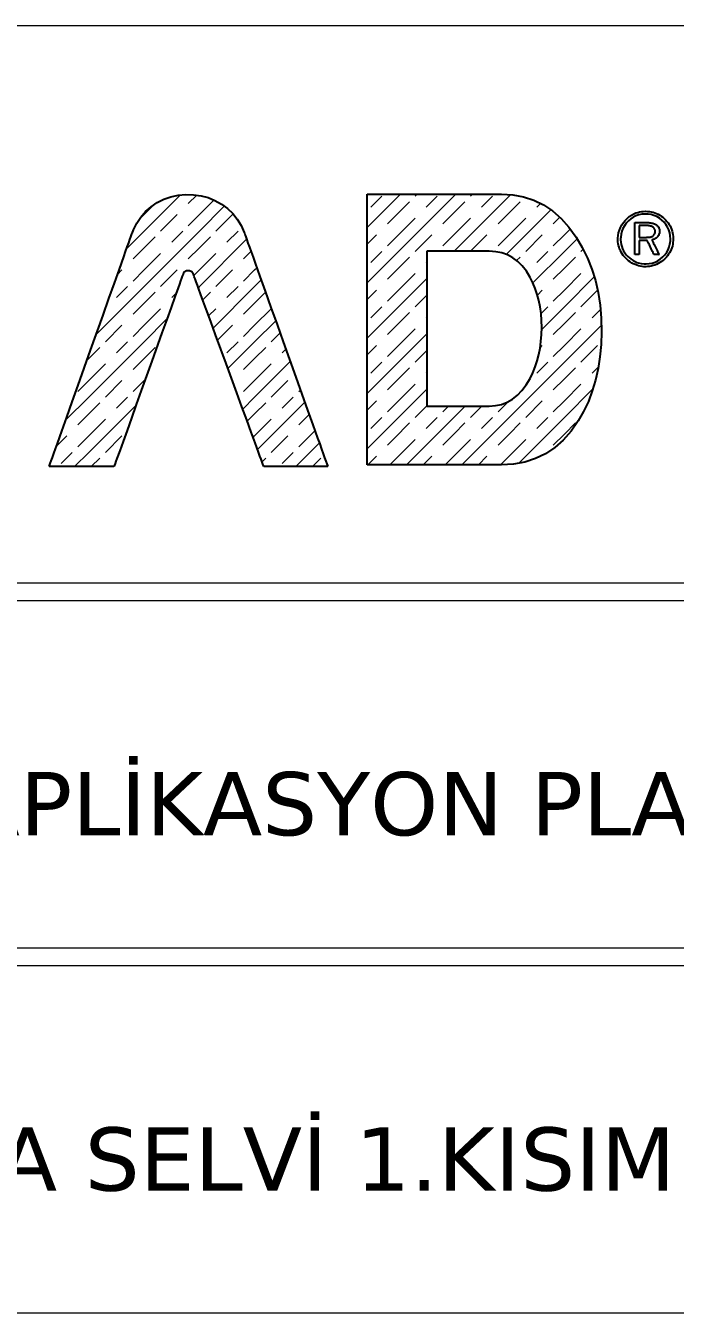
# Model space of a CAD drawing. Header units: millimetres. Extents: x 2232 to 85269, y -3593 to 5869.
# Drawn here: x 39230 to 39376.9, y 1636.4 to 1927.3 of the extents above; entities that cross this region are included whole.
import ezdxf

# ---------------------------------------------------------------- set-up
doc = ezdxf.new("R2010")
doc.units = ezdxf.units.MM
doc.layers.add('Standart', color=7, linetype='Continuous')
doc.styles.add('verdana_1_18', font='verdana.ttf', dxfattribs={"height": 0.2})

# ---------------------------------------------------------------- blocks, each defined once
blk = doc.blocks.new('IDE999Entity7103')
at = {"layer": 'Standart', "color": 250, "linetype": 'Continuous', "lineweight": 5}
for points in [[(32531.51, 498.91), (32081.51, 498.91)], [(32531.51, 373), (32081.51, 373)], [(32531.51, 369), (32081.51, 369)], [(32531.51, 290.5), (32081.51, 290.5)], [(32531.51, 286.5), (32081.51, 286.5)], [(32531.51, 208.01), (32081.51, 208.01)]]:
    blk.add_lwpolyline(points, dxfattribs=at)
at = {"layer": 'Standart', "color": 1, "linetype": 'Continuous', "lineweight": 5}
for points in [[(32298.82, 452.49), (32306.99, 460.67)], [(32308.82, 458.74), (32310.72, 460.65)], [(32349.26, 453.31), (32356.36, 460.41)], [(32350.11, 457.91), (32352.61, 460.41)], [(32356.36, 460.41), (32356.81, 460.87)], [(32356.36, 447.91), (32368.86, 460.41)], [(32360.11, 460.41), (32360.57, 460.87)], [(32362.61, 457.91), (32365.11, 460.41)], [(32368.86, 460.41), (32369.31, 460.87)], [(32368.91, 447.96), (32381.36, 460.41)], [(32372.61, 460.41), (32373.07, 460.87)], [(32375.11, 457.91), (32377.61, 460.41)], [(32381.36, 460.41), (32381.69, 460.75)], [(32298.82, 456.24), (32300.94, 458.36)], [(32311.32, 456.24), (32314.62, 459.54)], [(32311.32, 452.49), (32316.96, 458.14)], [(32356.36, 456.66), (32358.86, 459.16)], [(32368.86, 456.66), (32371.36, 459.16)], [(32381.36, 456.66), (32383.86, 459.16)], [(32381.36, 447.91), (32390.78, 457.33)], [(32387.61, 457.91), (32388.46, 458.76)], [(32297.74, 455.17), (32298.82, 456.24)], [(32302.57, 452.49), (32306.32, 456.24)], [(32308.82, 453.74), (32311.32, 456.24)], [(32315.07, 452.49), (32318.82, 456.24)], [(32353.86, 454.16), (32356.36, 456.66)], [(32356.36, 451.66), (32360.11, 455.41)], [(32366.36, 454.16), (32368.86, 456.66)], [(32368.86, 451.66), (32372.61, 455.41)], [(32378.86, 454.16), (32381.36, 456.66)], [(32381.36, 451.66), (32385.11, 455.41)], [(32391.36, 454.16), (32392.83, 455.63)], [(32294.89, 448.56), (32298.82, 452.49)], [(32298.82, 439.99), (32311.32, 452.49)], [(32298.82, 448.74), (32301.32, 451.24)], [(32305.07, 449.99), (32307.57, 452.49)], [(32311.32, 448.74), (32313.82, 451.24)], [(32317.57, 449.99), (32320.07, 452.49)], [(32349.26, 449.56), (32351.36, 451.66)], [(32353.86, 449.16), (32356.36, 451.66)], [(32360.11, 447.91), (32363.86, 451.66)], [(32366.36, 449.16), (32368.86, 451.66)], [(32372.66, 447.96), (32376.36, 451.66)], [(32378.86, 449.16), (32381.36, 451.66)], [(32385.11, 447.91), (32388.86, 451.66)], [(32391.36, 449.16), (32393.86, 451.66)], [(32393.86, 451.66), (32395.19, 452.99)], [(32296.32, 446.24), (32298.82, 448.74)], [(32308.82, 446.24), (32311.32, 448.74)], [(32311.32, 439.99), (32322, 450.68)], [(32393.86, 447.91), (32396.74, 450.79)], [(32397.61, 447.91), (32398.11, 448.41)], [(32298.82, 443.74), (32302.57, 447.49)], [(32311.32, 443.74), (32315.07, 447.49)], [(32321.32, 446.24), (32322.99, 447.92)], [(32349.26, 440.81), (32356.36, 447.91)], [(32350.11, 445.41), (32352.61, 447.91)], [(32356.36, 444.16), (32358.86, 446.66)], [(32362.61, 445.41), (32362.77, 445.57)], [(32377.61, 447.91), (32377.61, 447.91)], [(32380.69, 447.24), (32381.36, 447.91)], [(32383.05, 445.85), (32383.86, 446.66)], [(32386.76, 440.81), (32393.86, 447.91)], [(32387.61, 445.41), (32390.11, 447.91)], [(32393.86, 444.16), (32396.36, 446.66)], [(32292.82, 442.74), (32293.82, 443.74)], [(32296.32, 441.24), (32298.82, 443.74)], [(32302.57, 439.99), (32306.32, 443.74)], [(32310.07, 442.49), (32311.32, 443.74)], [(32315.07, 439.99), (32318.82, 443.74)], [(32321.32, 441.24), (32323.82, 443.74)], [(32323.82, 443.74), (32324.31, 444.23)], [(32353.86, 441.66), (32356.36, 444.16)], [(32356.36, 439.16), (32360.11, 442.91)], [(32391.36, 441.66), (32393.86, 444.16)], [(32393.86, 439.16), (32397.61, 442.91)], [(32287.99, 429.16), (32298.82, 439.99)], [(32292.57, 437.49), (32295.07, 439.99)], [(32311.07, 439.75), (32311.32, 439.99)], [(32314.43, 430.6), (32323.82, 439.99)], [(32317.57, 437.49), (32320.07, 439.99)], [(32323.82, 439.99), (32325.29, 441.47)], [(32356.36, 435.41), (32362.77, 441.82)], [(32393.86, 435.41), (32400.62, 442.17)], [(32298.82, 436.24), (32301.32, 438.74)], [(32305.07, 437.49), (32306.1, 438.53)], [(32312.08, 437.01), (32313.82, 438.74)], [(32323.82, 436.24), (32326.28, 438.71)], [(32349.26, 437.06), (32351.36, 439.16)], [(32353.86, 436.66), (32356.36, 439.16)], [(32360.11, 435.41), (32362.77, 438.07)], [(32387.76, 438.06), (32388.86, 439.16)], [(32391.36, 436.66), (32393.86, 439.16)], [(32397.61, 435.41), (32401.36, 439.16)], [(32290.06, 434.98), (32290.07, 434.99)], [(32296.32, 433.74), (32298.82, 436.24)], [(32298.82, 431.24), (32302.57, 434.99)], [(32313.42, 433.35), (32315.07, 434.99)], [(32321.32, 433.74), (32323.82, 436.24)], [(32323.82, 431.24), (32327.57, 434.99)], [(32349.26, 428.31), (32356.36, 435.41)], [(32350.11, 432.91), (32352.61, 435.41)], [(32356.36, 431.66), (32358.86, 434.16)], [(32388.58, 433.88), (32390.11, 435.41)], [(32388.73, 430.28), (32393.86, 435.41)], [(32393.86, 431.66), (32396.36, 434.16)], [(32400.11, 432.91), (32402.01, 434.82)], [(32290.07, 427.49), (32293.82, 431.24)], [(32296.32, 428.74), (32298.82, 431.24)], [(32298.82, 427.49), (32304, 432.68)], [(32315.43, 427.86), (32318.82, 431.24)], [(32321.32, 428.74), (32323.82, 431.24)], [(32323.82, 427.49), (32328.59, 432.26)], [(32353.86, 429.16), (32356.36, 431.66)], [(32362.61, 432.91), (32362.77, 433.07)], [(32391.36, 429.16), (32393.86, 431.66)], [(32393.86, 422.91), (32402.22, 431.27)], [(32327.57, 427.49), (32329.57, 429.5)], [(32356.36, 426.66), (32360.11, 430.41)], [(32356.36, 422.91), (32362.77, 429.32)], [(32393.86, 426.66), (32397.61, 430.41)], [(32286.32, 414.99), (32298.82, 427.49)], [(32286.32, 423.74), (32288.82, 426.24)], [(32292.57, 424.99), (32295.07, 427.49)], [(32298.82, 423.74), (32301.32, 426.24)], [(32317.57, 424.99), (32320.07, 427.49)], [(32317.78, 421.46), (32323.82, 427.49)], [(32323.82, 423.74), (32326.32, 426.24)], [(32330.07, 424.99), (32330.89, 425.82)], [(32349.26, 424.56), (32351.36, 426.66)], [(32353.86, 424.16), (32356.36, 426.66)], [(32360.11, 422.91), (32362.77, 425.57)], [(32388.38, 426.18), (32388.86, 426.66)], [(32391.36, 424.16), (32393.86, 426.66)], [(32397.61, 422.91), (32401.36, 426.66)], [(32285.92, 423.35), (32286.32, 423.74)], [(32286.32, 418.74), (32290.07, 422.49)], [(32296.32, 421.24), (32298.82, 423.74)], [(32321.32, 421.24), (32323.82, 423.74)], [(32323.82, 414.99), (32331.88, 423.05)], [(32323.82, 418.74), (32327.57, 422.49)], [(32349.26, 415.81), (32356.36, 422.91)], [(32350.11, 420.41), (32352.61, 422.91)], [(32381.36, 410.41), (32393.86, 422.91)], [(32387.61, 420.41), (32390.11, 422.91)], [(32400.11, 420.41), (32401.55, 421.85)], [(32298.82, 418.74), (32299.11, 419.04)], [(32353.86, 416.66), (32356.36, 419.16)], [(32356.36, 419.16), (32358.86, 421.66)], [(32362.61, 420.41), (32362.77, 420.57)], [(32391.36, 416.66), (32393.86, 419.16)], [(32393.86, 419.16), (32396.36, 421.66)], [(32283.82, 416.24), (32286.32, 418.74)], [(32290.07, 414.99), (32293.82, 418.74)], [(32296.32, 416.24), (32298.82, 418.74)], [(32318.79, 418.71), (32318.82, 418.74)], [(32321.32, 416.24), (32323.82, 418.74)], [(32327.57, 414.99), (32331.32, 418.74)], [(32333.82, 416.24), (32334.18, 416.61)], [(32356.36, 414.16), (32360.11, 417.91)], [(32356.36, 410.41), (32362.77, 416.82)], [(32393.86, 414.16), (32397.61, 417.91)], [(32393.86, 410.41), (32400.31, 416.86)], [(32281.09, 409.77), (32286.32, 414.99)], [(32286.32, 411.24), (32288.82, 413.74)], [(32286.32, 402.49), (32297.01, 413.19)], [(32292.57, 412.49), (32295.07, 414.99)], [(32321.14, 412.31), (32323.82, 414.99)], [(32323.82, 411.24), (32326.32, 413.74)], [(32324.49, 403.17), (32335.17, 413.84)], [(32330.07, 412.49), (32332.57, 414.99)], [(32349.26, 412.06), (32351.36, 414.16)], [(32353.86, 411.66), (32356.36, 414.16)], [(32378.86, 411.66), (32381.22, 414.02)], [(32385.11, 410.41), (32388.86, 414.16)], [(32391.36, 411.66), (32393.86, 414.16)], [(32283.82, 408.74), (32286.32, 411.24)], [(32322.14, 409.57), (32323.82, 411.24)], [(32333.82, 408.74), (32336.15, 411.08)], [(32349.26, 403.31), (32356.36, 410.41)], [(32350.11, 407.91), (32352.61, 410.41)], [(32358.17, 399.72), (32368.86, 410.41)], [(32360.11, 410.41), (32362.77, 413.07)], [(32362.61, 407.91), (32365.11, 410.41)], [(32366.36, 411.66), (32367.68, 412.98)], [(32368.86, 410.41), (32371.43, 412.98)], [(32370.67, 399.72), (32381.36, 410.41)], [(32372.61, 410.41), (32375.18, 412.98)], [(32375.11, 407.91), (32377.61, 410.41)], [(32383.54, 400.09), (32393.86, 410.41)], [(32387.61, 407.91), (32390.11, 410.41)], [(32286.32, 406.24), (32290.07, 409.99)], [(32323.82, 406.24), (32327.57, 409.99)], [(32336.32, 406.24), (32337.47, 407.4)], [(32356.36, 406.66), (32357.88, 408.18)], [(32357.88, 408.18), (32358.86, 409.16)], [(32368.86, 406.66), (32371.36, 409.16)], [(32381.36, 406.66), (32383.86, 409.16)], [(32393.86, 406.66), (32396.36, 409.16)], [(32279.03, 403.95), (32281.32, 406.24)], [(32283.82, 403.74), (32286.32, 406.24)], [(32290.07, 402.49), (32293.82, 406.24)], [(32323.48, 405.91), (32323.82, 406.24)], [(32327.57, 402.49), (32331.32, 406.24)], [(32333.82, 403.74), (32336.32, 406.24)], [(32336.32, 402.49), (32338.46, 404.64)], [(32353.86, 404.16), (32356.36, 406.66)], [(32356.36, 401.66), (32360.11, 405.41)], [(32366.36, 404.16), (32368.86, 406.66)], [(32368.86, 401.66), (32372.61, 405.41)], [(32378.86, 404.16), (32381.36, 406.66)], [(32381.36, 401.66), (32385.11, 405.41)], [(32391.36, 404.16), (32393.86, 406.66)], [(32280.07, 399.99), (32282.57, 402.49)], [(32283.12, 399.3), (32286.32, 402.49)], [(32330.07, 399.99), (32332.57, 402.49)], [(32333.12, 399.3), (32336.32, 402.49)], [(32349.42, 399.72), (32351.36, 401.66)], [(32354.42, 399.72), (32356.36, 401.66)], [(32361.92, 399.72), (32363.86, 401.66)], [(32366.92, 399.72), (32368.86, 401.66)], [(32374.42, 399.72), (32376.36, 401.66)], [(32379.42, 399.72), (32381.36, 401.66)], [(32286.87, 399.3), (32288.82, 401.24)], [(32325.49, 400.42), (32326.32, 401.24)], [(32336.87, 399.3), (32338.82, 401.24)]]:
    blk.add_lwpolyline(points, dxfattribs=at)
at = {"layer": 'Standart', "color": 159, "linetype": 'Continuous', "lineweight": -3}
for points in [[(32301.82, 458.95), (32303.31, 459.71)], [(32303.31, 459.71), (32304.87, 460.27)], [(32304.87, 460.27), (32306.52, 460.62)], [(32306.52, 460.62), (32308.25, 460.78)], [(32308.25, 460.78), (32310.01, 460.75)], [(32310.01, 460.75), (32311.71, 460.51)], [(32311.71, 460.51), (32313.32, 460.08)], [(32313.32, 460.08), (32314.86, 459.44)], [(32349.26, 460.69), (32349.26, 460.87)], [(32349.26, 460.87), (32349.35, 460.87)], [(32349.26, 460.18), (32349.26, 460.69)], [(32349.26, 459.36), (32349.26, 460.18)], [(32349.35, 460.87), (32349.6, 460.87)], [(32349.6, 460.87), (32350.01, 460.87)], [(32350.01, 460.87), (32350.57, 460.87)], [(32350.57, 460.87), (32351.26, 460.87)], [(32351.26, 460.87), (32352.07, 460.87)], [(32352.07, 460.87), (32354.01, 460.87)], [(32354.01, 460.87), (32356.31, 460.87)], [(32356.31, 460.87), (32358.87, 460.87)], [(32358.87, 460.87), (32364.45, 460.87)], [(32364.45, 460.87), (32370.02, 460.87)], [(32370.02, 460.87), (32372.59, 460.87)], [(32372.59, 460.87), (32374.89, 460.87)], [(32374.89, 460.87), (32376.83, 460.87)], [(32376.83, 460.87), (32377.64, 460.87)], [(32377.64, 460.87), (32378.33, 460.87)], [(32378.33, 460.87), (32378.88, 460.87)], [(32378.88, 460.87), (32379.29, 460.87)], [(32379.29, 460.87), (32379.55, 460.87)], [(32379.55, 460.87), (32379.63, 460.87)], [(32379.63, 460.87), (32382.21, 460.71)], [(32382.21, 460.71), (32384.65, 460.26)], [(32384.65, 460.26), (32386.96, 459.5)], [(32298.1, 455.7), (32299.18, 456.93)], [(32299.18, 456.93), (32300.42, 458.01)], [(32300.42, 458.01), (32301.82, 458.95)], [(32314.86, 459.44), (32316.32, 458.61)], [(32316.32, 458.61), (32317.68, 457.61)], [(32317.68, 457.61), (32318.87, 456.48)], [(32349.26, 458.24), (32349.26, 459.36)], [(32349.26, 456.86), (32349.26, 458.24)], [(32349.26, 455.22), (32349.26, 456.86)], [(32386.96, 459.5), (32389.14, 458.43)], [(32389.14, 458.43), (32391.19, 457.06)], [(32391.19, 457.06), (32393.11, 455.38)], [(32410.05, 456.62), (32410.44, 456.75)], [(32410.44, 456.75), (32410.85, 456.85)], [(32410.85, 456.85), (32411.26, 456.92)], [(32411.26, 456.92), (32411.68, 456.97)], [(32411.68, 456.97), (32412.12, 456.99)], [(32412.12, 456.99), (32412.17, 456.99)], [(32412.17, 456.99), (32412.2, 456.99)], [(32412.2, 456.99), (32412.64, 456.98)], [(32412.2, 456.99), (32412.2, 456.99)], [(32412.2, 456.99), (32412.2, 456.99)], [(32412.2, 456.99), (32412.2, 456.99)], [(32412.2, 456.99), (32412.2, 456.99)], [(32412.64, 456.98), (32413.07, 456.93)], [(32413.07, 456.93), (32413.49, 456.87)], [(32413.49, 456.87), (32413.9, 456.77)], [(32413.9, 456.77), (32414.3, 456.65)], [(32296.42, 452.81), (32297.18, 454.33)], [(32297.18, 454.33), (32298.1, 455.7)], [(32318.87, 456.48), (32319.9, 455.19)], [(32319.9, 455.19), (32320.76, 453.76)], [(32349.26, 453.37), (32349.26, 455.22)], [(32393.11, 455.38), (32394.89, 453.4)], [(32406.53, 453.34), (32406.83, 453.9)], [(32406.83, 453.9), (32407.19, 454.45)], [(32407.19, 454.45), (32407.59, 454.95)], [(32407.86, 454.31), (32407.44, 453.74)], [(32407.59, 454.95), (32408.03, 455.4)], [(32408.36, 454.85), (32407.86, 454.31)], [(32408.03, 455.4), (32408.51, 455.8)], [(32408.89, 455.3), (32408.36, 454.85)], [(32408.51, 455.8), (32409.03, 456.14)], [(32409.45, 455.67), (32408.89, 455.3)], [(32409.03, 456.14), (32409.59, 456.43)], [(32410.05, 455.97), (32409.45, 455.67)], [(32409.59, 456.43), (32409.73, 456.5)], [(32409.73, 456.5), (32409.8, 456.53)], [(32409.77, 454.44), (32409.78, 454.45)], [(32409.77, 454.41), (32409.77, 454.44)], [(32409.77, 454.37), (32409.77, 454.41)], [(32409.77, 454.3), (32409.77, 454.37)], [(32409.77, 454.21), (32409.77, 454.3)], [(32409.77, 454.1), (32409.77, 454.21)], [(32409.77, 453.97), (32409.77, 454.1)], [(32409.77, 453.83), (32409.77, 453.97)], [(32409.77, 453.67), (32409.77, 453.83)], [(32409.78, 454.45), (32409.82, 454.45)], [(32409.8, 456.53), (32409.85, 456.55)], [(32409.82, 454.45), (32409.89, 454.45)], [(32409.85, 456.55), (32410.05, 456.62)], [(32409.89, 454.45), (32409.98, 454.45)], [(32409.98, 454.45), (32410.09, 454.45)], [(32410.68, 456.18), (32410.05, 455.97)], [(32410.09, 454.45), (32410.23, 454.45)], [(32410.23, 454.45), (32410.38, 454.45)], [(32410.38, 454.45), (32410.72, 454.45)], [(32411.35, 456.32), (32410.68, 456.18)], [(32410.72, 454.45), (32411.08, 454.45)], [(32411.08, 454.45), (32411.44, 454.45)], [(32412.05, 456.37), (32411.35, 456.32)], [(32411.44, 454.45), (32411.78, 454.45)], [(32411.78, 454.45), (32411.93, 454.45)], [(32411.93, 454.45), (32412.06, 454.45)], [(32412.77, 456.35), (32412.05, 456.37)], [(32412.06, 454.45), (32412.18, 454.45)], [(32412.18, 454.45), (32412.27, 454.45)], [(32412.27, 454.45), (32412.34, 454.45)], [(32412.34, 454.45), (32412.38, 454.45)], [(32412.38, 454.45), (32412.66, 454.44)], [(32412.38, 454.45), (32412.38, 454.45)], [(32412.38, 454.45), (32412.38, 454.45)], [(32412.38, 454.45), (32412.38, 454.45)], [(32412.66, 454.44), (32412.92, 454.43)], [(32413.46, 456.24), (32412.77, 456.35)], [(32412.92, 454.43), (32413.17, 454.41)], [(32413.17, 454.41), (32413.4, 454.38)], [(32413.4, 454.38), (32413.62, 454.34)], [(32414.12, 456.06), (32413.46, 456.24)], [(32413.62, 454.34), (32413.83, 454.29)], [(32413.83, 454.29), (32414.02, 454.23)], [(32414.02, 454.23), (32414.21, 454.17)], [(32414.74, 455.79), (32414.12, 456.06)], [(32414.21, 454.17), (32414.37, 454.09)], [(32414.3, 456.65), (32414.69, 456.5)], [(32414.37, 454.09), (32414.53, 454.01)], [(32414.53, 454.01), (32414.67, 453.92)], [(32414.67, 453.92), (32414.8, 453.82)], [(32414.69, 456.5), (32415.06, 456.32)], [(32415.33, 455.45), (32414.74, 455.79)], [(32414.8, 453.82), (32414.92, 453.71)], [(32415.06, 456.32), (32415.43, 456.12)], [(32415.88, 455.02), (32415.33, 455.45)], [(32415.43, 456.12), (32415.78, 455.89)], [(32415.78, 455.89), (32416.12, 455.63)], [(32416.39, 454.52), (32415.88, 455.02)], [(32416.12, 455.63), (32416.45, 455.34)], [(32416.83, 453.98), (32416.39, 454.52)], [(32416.45, 455.34), (32416.76, 455.03)], [(32416.76, 455.03), (32417.05, 454.71)], [(32417.2, 453.4), (32416.83, 453.98)], [(32417.05, 454.71), (32417.31, 454.38)], [(32417.31, 454.38), (32417.54, 454.03)], [(32417.54, 454.03), (32417.75, 453.68)], [(32295.62, 450.64), (32295.83, 451.23)], [(32295.83, 451.23), (32295.98, 451.65)], [(32295.98, 451.65), (32296.07, 451.89)], [(32296.07, 451.89), (32296.11, 452)], [(32296.11, 452), (32296.42, 452.81)], [(32320.76, 453.76), (32321.46, 452.19)], [(32321.46, 452.19), (32321.57, 451.88)], [(32321.57, 451.88), (32321.66, 451.63)], [(32321.66, 451.63), (32321.82, 451.19)], [(32321.82, 451.19), (32322.04, 450.58)], [(32349.26, 451.31), (32349.26, 453.37)], [(32349.26, 449.08), (32349.26, 451.31)], [(32394.89, 453.4), (32396.55, 451.11)], [(32396.55, 451.11), (32397.91, 448.83)], [(32405.96, 450.91), (32406.01, 451.54)], [(32405.96, 450.75), (32405.96, 450.91)], [(32406.01, 451.54), (32406.12, 452.15)], [(32406.12, 452.15), (32406.29, 452.75)], [(32406.29, 452.75), (32406.53, 453.34)], [(32406.59, 451.16), (32406.57, 450.8)], [(32406.68, 451.85), (32406.59, 451.16)], [(32406.85, 452.51), (32406.68, 451.85)], [(32407.11, 453.14), (32406.85, 452.51)], [(32407.44, 453.74), (32407.11, 453.14)], [(32409.77, 453.32), (32409.77, 453.67)], [(32409.77, 452.91), (32409.77, 453.32)], [(32409.77, 452.47), (32409.77, 452.91)], [(32409.77, 451.99), (32409.77, 452.47)], [(32409.77, 451.5), (32409.77, 451.99)], [(32409.77, 450.49), (32409.77, 451.5)], [(32410.78, 453.78), (32410.76, 453.78)], [(32410.76, 453.78), (32410.76, 453.78)], [(32410.76, 453.78), (32410.76, 453.77)], [(32410.76, 453.77), (32410.76, 453.74)], [(32410.76, 453.74), (32410.76, 453.71)], [(32410.76, 453.71), (32410.76, 453.67)], [(32410.76, 453.67), (32410.76, 453.62)], [(32410.76, 453.62), (32410.76, 453.56)], [(32410.76, 453.56), (32410.76, 453.49)], [(32410.76, 453.49), (32410.76, 453.34)], [(32410.76, 453.34), (32410.76, 453.16)], [(32410.76, 453.16), (32410.76, 452.96)], [(32410.76, 452.96), (32410.76, 452.75)], [(32410.76, 452.75), (32410.76, 452.31)], [(32410.76, 452.31), (32410.76, 452.1)], [(32410.76, 452.1), (32410.76, 451.89)], [(32410.76, 451.89), (32410.76, 451.69)], [(32410.76, 451.69), (32410.76, 451.52)], [(32410.76, 451.52), (32410.76, 451.37)], [(32410.76, 451.37), (32410.76, 451.3)], [(32410.76, 451.3), (32410.76, 451.24)], [(32410.76, 451.24), (32410.76, 451.19)], [(32410.76, 451.19), (32410.76, 451.16)], [(32410.76, 451.16), (32410.76, 451.13)], [(32410.76, 451.13), (32410.76, 451.11)], [(32410.76, 451.11), (32410.76, 451.1)], [(32410.76, 451.1), (32410.76, 451.1)], [(32410.76, 451.1), (32410.78, 451.1)], [(32410.82, 453.78), (32410.78, 453.78)], [(32410.78, 451.1), (32410.83, 451.1)], [(32410.88, 453.78), (32410.82, 453.78)], [(32410.83, 451.1), (32410.89, 451.1)], [(32410.96, 453.78), (32410.88, 453.78)], [(32410.89, 451.1), (32410.97, 451.1)], [(32411.05, 453.78), (32410.96, 453.78)], [(32410.97, 451.1), (32411.06, 451.1)], [(32411.15, 453.78), (32411.05, 453.78)], [(32411.06, 451.1), (32411.17, 451.1)], [(32411.38, 453.78), (32411.15, 453.78)], [(32411.17, 451.1), (32411.28, 451.1)], [(32411.28, 451.1), (32411.74, 451.1)], [(32411.61, 453.78), (32411.38, 453.78)], [(32411.83, 453.78), (32411.61, 453.78)], [(32411.74, 451.1), (32411.85, 451.1)], [(32411.93, 453.78), (32411.83, 453.78)], [(32411.85, 451.1), (32411.95, 451.1)], [(32412.02, 453.78), (32411.93, 453.78)], [(32411.95, 451.1), (32412.03, 451.1)], [(32412.09, 453.78), (32412.02, 453.78)], [(32412.03, 451.1), (32412.1, 451.1)], [(32412.15, 453.78), (32412.09, 453.78)], [(32412.1, 451.1), (32412.15, 451.1)], [(32412.18, 453.78), (32412.15, 453.78)], [(32412.15, 451.1), (32412.19, 451.1)], [(32412.2, 453.78), (32412.18, 453.78)], [(32412.19, 451.1), (32412.19, 451.1)], [(32412.19, 451.1), (32412.2, 451.1)], [(32412.22, 453.78), (32412.2, 453.78)], [(32412.2, 453.78), (32412.2, 453.78)], [(32412.2, 453.78), (32412.2, 453.78)], [(32412.2, 453.78), (32412.2, 453.78)], [(32412.2, 453.78), (32412.2, 453.78)], [(32412.2, 451.1), (32412.2, 451.1)], [(32412.2, 451.1), (32412.21, 451.1)], [(32412.21, 451.1), (32412.32, 451.1)], [(32412.25, 453.78), (32412.22, 453.78)], [(32412.36, 453.78), (32412.25, 453.78)], [(32412.32, 451.1), (32412.53, 451.11)], [(32412.58, 453.77), (32412.36, 453.78)], [(32412.53, 451.11), (32412.73, 451.12)], [(32412.79, 453.75), (32412.58, 453.77)], [(32412.73, 451.12), (32412.91, 451.13)], [(32412.99, 453.73), (32412.79, 453.75)], [(32412.91, 451.13), (32413.08, 451.15)], [(32413.17, 453.69), (32412.99, 453.73)], [(32413.08, 451.15), (32413.24, 451.17)], [(32413.34, 453.65), (32413.17, 453.69)], [(32413.24, 451.17), (32413.38, 451.2)], [(32413.5, 453.6), (32413.34, 453.65)], [(32413.38, 451.2), (32413.51, 451.23)], [(32413.64, 453.55), (32413.5, 453.6)], [(32413.51, 451.23), (32413.62, 451.27)], [(32413.62, 451.27), (32413.67, 451.29)], [(32413.77, 453.48), (32413.64, 453.55)], [(32413.67, 451.29), (32413.74, 451.33)], [(32413.74, 451.33), (32413.88, 451.41)], [(32413.89, 453.41), (32413.77, 453.48)], [(32413.88, 451.41), (32414, 451.5)], [(32414, 453.33), (32413.89, 453.41)], [(32414.09, 453.25), (32414, 453.33)], [(32414, 451.5), (32414.1, 451.61)], [(32414.17, 453.15), (32414.09, 453.25)], [(32414.1, 451.61), (32414.19, 451.73)], [(32414.23, 453.05), (32414.17, 453.15)], [(32414.19, 451.73), (32414.26, 451.86)], [(32414.29, 452.94), (32414.23, 453.05)], [(32414.26, 451.86), (32414.31, 452.01)], [(32414.33, 452.82), (32414.29, 452.94)], [(32414.31, 452.01), (32414.35, 452.18)], [(32414.35, 452.7), (32414.33, 452.82)], [(32414.37, 452.57), (32414.35, 452.7)], [(32414.35, 452.18), (32414.37, 452.35)], [(32414.37, 452.5), (32414.37, 452.57)], [(32414.37, 452.44), (32414.37, 452.5)], [(32414.37, 452.35), (32414.37, 452.44)], [(32414.64, 450.94), (32414.42, 450.81)], [(32414.83, 451.11), (32414.64, 450.94)], [(32415.01, 451.3), (32414.83, 451.11)], [(32414.92, 453.71), (32415.02, 453.59)], [(32415.15, 451.51), (32415.01, 451.3)], [(32415.02, 453.59), (32415.11, 453.46)], [(32415.11, 453.46), (32415.19, 453.32)], [(32415.25, 451.74), (32415.15, 451.51)], [(32415.19, 453.32), (32415.25, 453.18)], [(32415.25, 453.18), (32415.3, 453.03)], [(32415.33, 451.99), (32415.25, 451.74)], [(32415.3, 453.03), (32415.34, 452.86)], [(32415.36, 452.26), (32415.33, 451.99)], [(32415.34, 452.86), (32415.36, 452.69)], [(32415.36, 452.69), (32415.37, 452.51)], [(32415.37, 452.4), (32415.36, 452.26)], [(32415.37, 452.51), (32415.37, 452.47)], [(32415.37, 452.47), (32415.37, 452.44)], [(32415.37, 452.44), (32415.37, 452.4)], [(32417.48, 452.78), (32417.2, 453.4)], [(32417.68, 452.13), (32417.48, 452.78)], [(32417.8, 451.45), (32417.68, 452.13)], [(32417.75, 453.68), (32417.93, 453.31)], [(32417.84, 450.73), (32417.8, 451.45)], [(32417.93, 453.31), (32418.08, 452.93)], [(32418.08, 452.93), (32418.21, 452.54)], [(32418.21, 452.54), (32418.31, 452.13)], [(32418.31, 452.13), (32418.38, 451.72)], [(32418.38, 451.72), (32418.43, 451.29)], [(32418.43, 451.29), (32418.45, 450.85)], [(32294.65, 447.89), (32295.02, 448.96)], [(32295.02, 448.96), (32295.35, 449.87)], [(32295.35, 449.87), (32295.62, 450.64)], [(32322.04, 450.58), (32322.31, 449.81)], [(32322.31, 449.81), (32322.65, 448.88)], [(32322.65, 448.88), (32323.03, 447.81)], [(32349.26, 446.69), (32349.26, 449.08)], [(32397.91, 448.83), (32399.08, 446.44)], [(32405.96, 450.53), (32405.96, 450.75)], [(32405.98, 450.1), (32405.96, 450.53)], [(32406.04, 449.67), (32405.98, 450.1)], [(32406.12, 449.26), (32406.04, 449.67)], [(32406.23, 448.86), (32406.12, 449.26)], [(32406.36, 448.47), (32406.23, 448.86)], [(32406.52, 448.1), (32406.36, 448.47)], [(32406.71, 447.73), (32406.52, 448.1)], [(32406.57, 450.8), (32406.57, 450.65)], [(32406.57, 450.65), (32406.58, 450.52)], [(32406.58, 450.52), (32406.62, 450)], [(32406.62, 450), (32406.71, 449.5)], [(32406.71, 449.5), (32406.84, 449.01)], [(32406.84, 449.01), (32407.02, 448.53)], [(32407.02, 448.53), (32407.25, 448.07)], [(32407.25, 448.07), (32407.53, 447.62)], [(32409.77, 449.98), (32409.77, 450.49)], [(32409.77, 449.5), (32409.77, 449.98)], [(32409.77, 449.03), (32409.77, 449.5)], [(32409.77, 448.6), (32409.77, 449.03)], [(32409.77, 448.21), (32409.77, 448.6)], [(32409.77, 447.87), (32409.77, 448.21)], [(32410.78, 450.43), (32410.76, 450.43)], [(32410.76, 450.43), (32410.76, 450.42)], [(32410.76, 450.42), (32410.76, 450.38)], [(32410.76, 450.38), (32410.76, 450.29)], [(32410.76, 450.29), (32410.76, 450.18)], [(32410.76, 450.18), (32410.76, 450.04)], [(32410.76, 450.04), (32410.76, 449.87)], [(32410.76, 449.87), (32410.76, 449.68)], [(32410.76, 449.68), (32410.76, 449.27)], [(32410.76, 449.27), (32410.76, 448.82)], [(32410.76, 448.82), (32410.76, 448.37)], [(32410.76, 448.37), (32410.76, 447.95)], [(32410.82, 450.43), (32410.78, 450.43)], [(32410.88, 450.43), (32410.82, 450.43)], [(32411.04, 450.43), (32410.88, 450.43)], [(32411.26, 450.43), (32411.04, 450.43)], [(32411.5, 450.43), (32411.26, 450.43)], [(32412, 450.43), (32411.5, 450.43)], [(32412.23, 450.43), (32412, 450.43)], [(32412.41, 450.43), (32412.23, 450.43)], [(32412.48, 450.43), (32412.41, 450.43)], [(32412.54, 450.43), (32412.48, 450.43)], [(32412.57, 450.43), (32412.54, 450.43)], [(32412.58, 450.43), (32412.57, 450.43)], [(32412.59, 450.41), (32412.58, 450.43)], [(32412.62, 450.35), (32412.59, 450.41)], [(32412.67, 450.26), (32412.62, 450.35)], [(32412.73, 450.13), (32412.67, 450.26)], [(32412.8, 449.98), (32412.73, 450.13)], [(32412.88, 449.81), (32412.8, 449.98)], [(32412.97, 449.62), (32412.88, 449.81)], [(32413.07, 449.41), (32412.97, 449.62)], [(32413.51, 448.52), (32413.07, 449.41)], [(32413.71, 448.09), (32413.51, 448.52)], [(32413.92, 450.62), (32413.63, 450.57)], [(32413.63, 450.57), (32413.64, 450.55)], [(32413.64, 450.55), (32413.67, 450.49)], [(32413.67, 450.49), (32413.72, 450.39)], [(32413.81, 447.89), (32413.71, 448.09)], [(32413.72, 450.39), (32413.78, 450.26)], [(32413.78, 450.26), (32413.86, 450.1)], [(32413.86, 450.1), (32413.95, 449.92)], [(32414.18, 450.7), (32413.92, 450.62)], [(32413.95, 449.92), (32414.04, 449.72)], [(32414.04, 449.72), (32414.15, 449.5)], [(32414.15, 449.5), (32414.37, 449.04)], [(32414.42, 450.81), (32414.18, 450.7)], [(32414.37, 449.04), (32414.6, 448.57)], [(32414.6, 448.57), (32414.82, 448.12)], [(32414.82, 448.12), (32414.92, 447.92)], [(32416.99, 447.74), (32417.32, 448.32)], [(32417.32, 448.32), (32417.57, 448.94)], [(32417.57, 448.94), (32417.74, 449.6)], [(32417.74, 449.6), (32417.82, 450.3)], [(32417.82, 450.3), (32417.84, 450.66)], [(32417.84, 450.7), (32417.84, 450.73)], [(32417.84, 450.73), (32417.84, 450.73)], [(32417.84, 450.73), (32417.84, 450.73)], [(32417.84, 450.73), (32417.84, 450.73)], [(32417.84, 450.73), (32417.84, 450.73)], [(32417.84, 450.66), (32417.84, 450.7)], [(32418.02, 448.36), (32417.85, 447.99)], [(32418.16, 448.75), (32418.02, 448.36)], [(32418.27, 449.14), (32418.16, 448.75)], [(32418.35, 449.55), (32418.27, 449.14)], [(32418.41, 449.97), (32418.35, 449.55)], [(32418.45, 450.41), (32418.41, 449.97)], [(32418.45, 450.85), (32418.45, 450.41)], [(32293.24, 443.94), (32294.22, 446.7)], [(32294.22, 446.7), (32294.65, 447.89)], [(32323.03, 447.81), (32323.46, 446.6)], [(32323.46, 446.6), (32323.94, 445.27)], [(32323.94, 445.27), (32325, 442.28)], [(32349.26, 441.52), (32349.26, 446.69)], [(32362.81, 447.96), (32362.77, 447.96)], [(32362.77, 447.96), (32362.77, 447.86)], [(32362.77, 447.86), (32362.77, 447.57)], [(32362.77, 447.57), (32362.77, 447.09)], [(32362.77, 447.09), (32362.77, 446.46)], [(32362.77, 446.46), (32362.77, 445.66)], [(32362.77, 445.66), (32362.77, 444.73)], [(32362.93, 447.96), (32362.81, 447.96)], [(32363.38, 447.96), (32362.93, 447.96)], [(32364.07, 447.96), (32363.38, 447.96)], [(32364.98, 447.96), (32364.07, 447.96)], [(32366.04, 447.96), (32364.98, 447.96)], [(32367.24, 447.96), (32366.04, 447.96)], [(32369.83, 447.96), (32367.24, 447.96)], [(32372.42, 447.96), (32369.83, 447.96)], [(32373.61, 447.96), (32372.42, 447.96)], [(32374.68, 447.96), (32373.61, 447.96)], [(32375.58, 447.96), (32374.68, 447.96)], [(32376.28, 447.96), (32375.58, 447.96)], [(32376.72, 447.96), (32376.28, 447.96)], [(32376.84, 447.96), (32376.72, 447.96)], [(32376.88, 447.96), (32376.84, 447.96)], [(32378.34, 447.87), (32376.88, 447.96)], [(32379.71, 447.59), (32378.34, 447.87)], [(32381, 447.13), (32379.71, 447.59)], [(32382.2, 446.48), (32381, 447.13)], [(32383.31, 445.65), (32382.2, 446.48)], [(32384.34, 444.64), (32383.31, 445.65)], [(32399.08, 446.44), (32400.07, 443.94)], [(32406.93, 447.38), (32406.71, 447.73)], [(32407.17, 447.03), (32406.93, 447.38)], [(32407.44, 446.7), (32407.17, 447.03)], [(32407.74, 446.38), (32407.44, 446.7)], [(32407.53, 447.62), (32407.84, 447.19)], [(32408.06, 446.07), (32407.74, 446.38)], [(32407.84, 447.19), (32408.19, 446.81)], [(32408.39, 445.79), (32408.06, 446.07)], [(32408.19, 446.81), (32408.56, 446.46)], [(32408.74, 445.54), (32408.39, 445.79)], [(32408.56, 446.46), (32408.97, 446.14)], [(32409.09, 445.31), (32408.74, 445.54)], [(32408.97, 446.14), (32409.4, 445.87)], [(32409.45, 445.11), (32409.09, 445.31)], [(32409.4, 445.87), (32409.86, 445.63)], [(32409.83, 444.94), (32409.45, 445.11)], [(32409.77, 447.72), (32409.77, 447.87)], [(32409.77, 447.59), (32409.77, 447.72)], [(32409.77, 447.48), (32409.77, 447.59)], [(32409.77, 447.38), (32409.77, 447.48)], [(32409.77, 447.31), (32409.77, 447.38)], [(32409.77, 447.25), (32409.77, 447.31)], [(32409.77, 447.22), (32409.77, 447.25)], [(32409.77, 447.2), (32409.77, 447.22)], [(32409.8, 447.2), (32409.77, 447.2)], [(32409.86, 447.2), (32409.8, 447.2)], [(32409.96, 447.2), (32409.86, 447.2)], [(32409.86, 445.63), (32409.98, 445.57)], [(32410.09, 447.2), (32409.96, 447.2)], [(32409.98, 445.57), (32410.09, 445.53)], [(32410.36, 447.2), (32410.09, 447.2)], [(32410.09, 445.53), (32410.25, 445.46)], [(32410.25, 445.46), (32410.58, 445.35)], [(32410.49, 447.2), (32410.36, 447.2)], [(32410.6, 447.2), (32410.49, 447.2)], [(32410.58, 445.35), (32411.24, 445.18)], [(32410.69, 447.2), (32410.6, 447.2)], [(32410.75, 447.2), (32410.69, 447.2)], [(32410.76, 447.21), (32410.75, 447.2)], [(32410.76, 447.95), (32410.76, 447.77)], [(32410.76, 447.77), (32410.76, 447.6)], [(32410.76, 447.6), (32410.76, 447.46)], [(32410.76, 447.46), (32410.76, 447.34)], [(32410.76, 447.34), (32410.76, 447.26)], [(32410.76, 447.26), (32410.76, 447.21)], [(32411.24, 445.18), (32411.92, 445.11)], [(32411.92, 445.11), (32412.09, 445.1)], [(32412.09, 445.1), (32412.18, 445.1)], [(32412.18, 445.1), (32412.25, 445.1)], [(32412.25, 445.1), (32412.34, 445.1)], [(32412.34, 445.1), (32413.04, 445.16)], [(32413.04, 445.16), (32413.71, 445.3)], [(32413.71, 445.3), (32414.35, 445.52)], [(32413.9, 447.71), (32413.81, 447.89)], [(32413.97, 447.55), (32413.9, 447.71)], [(32414.04, 447.42), (32413.97, 447.55)], [(32414.09, 447.31), (32414.04, 447.42)], [(32414.12, 447.24), (32414.09, 447.31)], [(32414.14, 447.21), (32414.12, 447.24)], [(32414.14, 447.2), (32414.14, 447.21)], [(32414.19, 447.2), (32414.14, 447.2)], [(32414.28, 447.2), (32414.19, 447.2)], [(32414.4, 447.2), (32414.28, 447.2)], [(32414.35, 445.52), (32414.96, 445.82)], [(32414.7, 447.2), (32414.4, 447.2)], [(32415.08, 445.19), (32414.69, 445)], [(32415, 447.2), (32414.7, 447.2)], [(32414.92, 447.92), (32415.01, 447.73)], [(32414.96, 445.82), (32415.54, 446.21)], [(32415.12, 447.2), (32415, 447.2)], [(32415.01, 447.73), (32415.09, 447.56)], [(32415.45, 445.4), (32415.08, 445.19)], [(32415.09, 447.56), (32415.15, 447.42)], [(32415.21, 447.2), (32415.12, 447.2)], [(32415.15, 447.42), (32415.21, 447.32)], [(32415.21, 447.32), (32415.24, 447.24)], [(32415.26, 447.2), (32415.21, 447.2)], [(32415.24, 447.24), (32415.26, 447.21)], [(32415.26, 447.21), (32415.26, 447.2)], [(32415.8, 445.63), (32415.45, 445.4)], [(32415.54, 446.21), (32416.1, 446.67)], [(32416.14, 445.89), (32415.8, 445.63)], [(32416.1, 446.67), (32416.35, 446.93)], [(32416.47, 446.17), (32416.14, 445.89)], [(32416.35, 446.93), (32416.59, 447.19)], [(32416.63, 446.33), (32416.47, 446.17)], [(32416.59, 447.19), (32416.99, 447.74)], [(32416.7, 446.39), (32416.63, 446.33)], [(32416.77, 446.47), (32416.7, 446.39)], [(32416.92, 446.62), (32416.77, 446.47)], [(32417.19, 446.95), (32416.92, 446.62)], [(32417.44, 447.28), (32417.19, 446.95)], [(32417.66, 447.63), (32417.44, 447.28)], [(32417.85, 447.99), (32417.66, 447.63)], [(32292.12, 440.77), (32293.24, 443.94)], [(32307.47, 442.34), (32307.3, 441.88)], [(32307.58, 442.66), (32307.47, 442.34)], [(32307.64, 442.81), (32307.58, 442.66)], [(32307.66, 442.89), (32307.64, 442.81)], [(32307.73, 443.03), (32307.66, 442.89)], [(32307.89, 443.26), (32307.73, 443.03)], [(32308.38, 443.53), (32307.89, 443.26)], [(32309.06, 443.56), (32308.38, 443.53)], [(32309.6, 443.34), (32309.06, 443.56)], [(32309.93, 442.88), (32309.6, 443.34)], [(32309.96, 442.78), (32309.93, 442.88)], [(32310.04, 442.57), (32309.96, 442.78)], [(32310.17, 442.22), (32310.04, 442.57)], [(32310.36, 441.71), (32310.17, 442.22)], [(32325, 442.28), (32326.2, 438.93)], [(32362.77, 444.73), (32362.77, 443.67)], [(32362.77, 443.67), (32362.77, 442.49)], [(32362.77, 442.49), (32362.77, 441.21)], [(32385.28, 443.44), (32384.34, 444.64)], [(32386.14, 442.05), (32385.28, 443.44)], [(32400.07, 443.94), (32400.87, 441.33)], [(32410.21, 444.79), (32409.83, 444.94)], [(32410.6, 444.67), (32410.21, 444.79)], [(32411.01, 444.58), (32410.6, 444.67)], [(32411.42, 444.52), (32411.01, 444.58)], [(32411.84, 444.48), (32411.42, 444.52)], [(32412.06, 444.47), (32411.84, 444.48)], [(32412.17, 444.47), (32412.06, 444.47)], [(32412.24, 444.47), (32412.17, 444.47)], [(32412.66, 444.49), (32412.24, 444.47)], [(32413.08, 444.54), (32412.66, 444.49)], [(32413.49, 444.61), (32413.08, 444.54)], [(32413.9, 444.71), (32413.49, 444.61)], [(32414.3, 444.84), (32413.9, 444.71)], [(32414.69, 445), (32414.3, 444.84)], [(32290.87, 437.27), (32292.12, 440.77)], [(32306.52, 439.7), (32305.79, 437.67)], [(32306.83, 440.55), (32306.52, 439.7)], [(32307.09, 441.28), (32306.83, 440.55)], [(32307.3, 441.88), (32307.09, 441.28)], [(32310.59, 441.07), (32310.36, 441.71)], [(32310.87, 440.3), (32310.59, 441.07)], [(32311.2, 439.41), (32310.87, 440.3)], [(32311.97, 437.32), (32311.2, 439.41)], [(32349.26, 436), (32349.26, 441.52)], [(32362.77, 441.21), (32362.77, 439.85)], [(32362.77, 439.85), (32362.77, 436.89)], [(32386.75, 440.83), (32386.14, 442.05)], [(32387.28, 439.55), (32386.75, 440.83)], [(32387.72, 438.21), (32387.28, 439.55)], [(32400.87, 441.33), (32401.5, 438.61)], [(32289.54, 433.53), (32290.87, 437.27)], [(32305.79, 437.67), (32304.92, 435.25)], [(32312.87, 434.85), (32311.97, 437.32)], [(32326.2, 438.93), (32327.51, 435.28)], [(32362.77, 436.89), (32362.77, 433.73)], [(32388.09, 436.82), (32387.72, 438.21)], [(32388.38, 435.38), (32388.09, 436.82)], [(32401.5, 438.61), (32401.93, 435.78)], [(32286.73, 425.62), (32289.54, 433.53)], [(32304.92, 435.25), (32303.94, 432.51)], [(32313.89, 432.07), (32312.87, 434.85)], [(32327.51, 435.28), (32328.88, 431.43)], [(32349.26, 430.3), (32349.26, 436)], [(32362.77, 433.73), (32362.77, 430.47)], [(32388.58, 433.89), (32388.38, 435.38)], [(32388.7, 432.34), (32388.58, 433.89)], [(32401.93, 435.78), (32402.18, 432.84)], [(32303.94, 432.51), (32302.87, 429.53)], [(32314.99, 429.06), (32313.89, 432.07)], [(32328.88, 431.43), (32330.3, 427.47)], [(32388.74, 430.74), (32388.7, 432.34)], [(32388.7, 429.15), (32388.74, 430.74)], [(32388.74, 430.74), (32388.74, 430.74)], [(32402.18, 432.84), (32402.25, 429.79)], [(32302.87, 429.53), (32300.57, 423.1)], [(32317.36, 422.59), (32314.99, 429.06)], [(32349.26, 424.59), (32349.26, 430.3)], [(32362.77, 430.47), (32362.77, 427.21)], [(32388.57, 427.6), (32388.7, 429.15)], [(32402.25, 429.79), (32402.16, 426.91)], [(32283.92, 417.71), (32286.73, 425.62)], [(32330.3, 427.47), (32333.15, 419.5)], [(32362.77, 427.21), (32362.77, 424.05)], [(32388.08, 424.64), (32388.37, 426.1)], [(32388.37, 426.1), (32388.57, 427.6)], [(32402.16, 426.91), (32401.9, 424.12)], [(32300.57, 423.1), (32298.2, 416.5)], [(32319.78, 416.01), (32317.36, 422.59)], [(32349.26, 419.07), (32349.26, 424.59)], [(32362.77, 424.05), (32362.77, 421.09)], [(32386.71, 420.52), (32387.25, 421.85)], [(32387.25, 421.85), (32387.7, 423.22)], [(32387.7, 423.22), (32388.08, 424.64)], [(32401.9, 424.12), (32401.49, 421.45)], [(32333.15, 419.5), (32334.52, 415.67)], [(32349.26, 413.9), (32349.26, 419.07)], [(32362.77, 421.09), (32362.77, 419.73)], [(32362.77, 419.73), (32362.77, 418.45)], [(32385.22, 417.77), (32386.09, 419.24)], [(32386.09, 419.24), (32386.71, 420.52)], [(32401.49, 421.45), (32400.91, 418.87)], [(32282.58, 413.96), (32283.92, 417.71)], [(32298.2, 416.5), (32297.06, 413.31)], [(32320.94, 412.83), (32319.78, 416.01)], [(32362.77, 418.45), (32362.77, 417.27)], [(32362.77, 417.27), (32362.77, 416.21)], [(32362.77, 416.21), (32362.77, 415.28)], [(32383.25, 415.43), (32384.27, 416.5)], [(32384.27, 416.5), (32385.22, 417.77)], [(32400.17, 416.41), (32399.28, 414.04)], [(32400.91, 418.87), (32400.17, 416.41)], [(32281.34, 410.46), (32282.58, 413.96)], [(32297.06, 413.31), (32295.97, 410.28)], [(32334.52, 415.67), (32335.81, 412.04)], [(32349.26, 411.51), (32349.26, 413.9)], [(32362.77, 415.28), (32362.77, 414.49)], [(32362.77, 414.49), (32362.77, 413.85)], [(32362.77, 413.85), (32362.77, 413.38)], [(32362.77, 413.38), (32362.77, 413.08)], [(32378.32, 413.08), (32379.67, 413.37)], [(32379.67, 413.37), (32380.94, 413.86)], [(32380.94, 413.86), (32382.14, 414.55)], [(32382.14, 414.55), (32383.25, 415.43)], [(32399.28, 414.04), (32398.22, 411.78)], [(32280.21, 407.29), (32281.34, 410.46)], [(32295.97, 410.28), (32294.97, 407.49)], [(32322.04, 409.84), (32320.94, 412.83)], [(32335.81, 412.04), (32337, 408.71)], [(32349.26, 409.28), (32349.26, 411.51)], [(32362.77, 413.08), (32362.77, 412.98)], [(32362.77, 412.98), (32362.81, 412.98)], [(32362.81, 412.98), (32362.93, 412.98)], [(32362.93, 412.98), (32363.38, 412.98)], [(32363.38, 412.98), (32364.07, 412.98)], [(32364.07, 412.98), (32364.98, 412.98)], [(32364.98, 412.98), (32366.04, 412.98)], [(32366.04, 412.98), (32367.24, 412.98)], [(32367.24, 412.98), (32369.83, 412.98)], [(32369.83, 412.98), (32372.42, 412.98)], [(32372.42, 412.98), (32373.61, 412.98)], [(32373.61, 412.98), (32374.68, 412.98)], [(32374.68, 412.98), (32375.58, 412.98)], [(32375.58, 412.98), (32376.28, 412.98)], [(32376.28, 412.98), (32376.72, 412.98)], [(32376.72, 412.98), (32376.84, 412.98)], [(32376.84, 412.98), (32376.88, 412.98)], [(32376.88, 412.98), (32378.32, 413.08)], [(32398.22, 411.78), (32397, 409.63)], [(32279.23, 404.54), (32280.21, 407.29)], [(32294.97, 407.49), (32294.07, 404.99)], [(32323.05, 407.08), (32322.04, 409.84)], [(32337, 408.71), (32338.06, 405.75)], [(32349.26, 407.22), (32349.26, 409.28)], [(32395.39, 407.31), (32393.62, 405.3)], [(32397, 409.63), (32395.39, 407.31)], [(32278.81, 403.34), (32279.23, 404.54)], [(32294.07, 404.99), (32293.31, 402.86)], [(32323.95, 404.64), (32323.05, 407.08)], [(32324.71, 402.57), (32323.95, 404.64)], [(32338.06, 405.75), (32338.53, 404.44)], [(32338.53, 404.44), (32338.95, 403.26)], [(32349.26, 405.37), (32349.26, 407.22)], [(32349.26, 403.74), (32349.26, 405.37)], [(32393.62, 405.3), (32391.69, 403.59)], [(32278.1, 401.36), (32278.43, 402.28)], [(32278.43, 402.28), (32278.81, 403.34)], [(32293.31, 402.86), (32292.7, 401.17)], [(32325.03, 401.7), (32324.71, 402.57)], [(32325.3, 400.95), (32325.03, 401.7)], [(32338.95, 403.26), (32339.33, 402.2)], [(32339.33, 402.2), (32339.65, 401.3)], [(32349.26, 402.35), (32349.26, 403.74)], [(32349.26, 401.24), (32349.26, 402.35)], [(32389.6, 402.2), (32387.35, 401.12)], [(32391.69, 403.59), (32389.6, 402.2)], [(32277.37, 399.3), (32277.39, 399.35)], [(32277.52, 399.3), (32277.37, 399.3)], [(32277.39, 399.35), (32277.47, 399.58)], [(32277.47, 399.58), (32277.62, 400)], [(32277.86, 399.3), (32277.52, 399.3)], [(32277.62, 400), (32277.83, 400.6)], [(32277.83, 400.6), (32278.1, 401.36)], [(32278.38, 399.3), (32277.86, 399.3)], [(32279.05, 399.3), (32278.38, 399.3)], [(32280.77, 399.3), (32279.05, 399.3)], [(32282.83, 399.3), (32280.77, 399.3)], [(32285.04, 399.3), (32282.83, 399.3)], [(32287.23, 399.3), (32285.04, 399.3)], [(32289.2, 399.3), (32287.23, 399.3)], [(32290.78, 399.3), (32289.2, 399.3)], [(32291.36, 399.3), (32290.78, 399.3)], [(32291.78, 399.3), (32291.36, 399.3)], [(32292, 399.3), (32291.78, 399.3)], [(32292.06, 399.37), (32292, 399.3)], [(32292.14, 399.6), (32292.06, 399.37)], [(32292.28, 399.98), (32292.14, 399.6)], [(32292.47, 400.51), (32292.28, 399.98)], [(32292.7, 401.17), (32292.47, 400.51)], [(32325.53, 400.33), (32325.3, 400.95)], [(32325.7, 399.85), (32325.53, 400.33)], [(32325.83, 399.51), (32325.7, 399.85)], [(32325.89, 399.33), (32325.83, 399.51)], [(32325.96, 399.3), (32325.89, 399.33)], [(32326.21, 399.3), (32325.96, 399.3)], [(32326.64, 399.3), (32326.21, 399.3)], [(32327.24, 399.3), (32326.64, 399.3)], [(32328.83, 399.3), (32327.24, 399.3)], [(32330.8, 399.3), (32328.83, 399.3)], [(32335.15, 399.3), (32330.8, 399.3)], [(32337.16, 399.3), (32335.15, 399.3)], [(32338.82, 399.3), (32337.16, 399.3)], [(32339.46, 399.3), (32338.82, 399.3)], [(32339.95, 399.3), (32339.46, 399.3)], [(32339.65, 401.3), (32339.92, 400.55)], [(32339.92, 400.55), (32340.13, 399.96)], [(32340.26, 399.3), (32339.95, 399.3)], [(32340.13, 399.96), (32340.27, 399.56)], [(32340.37, 399.3), (32340.26, 399.3)], [(32340.27, 399.56), (32340.35, 399.34)], [(32340.35, 399.34), (32340.37, 399.3)], [(32340.37, 399.3), (32340.37, 399.3)], [(32349.26, 400.41), (32349.26, 401.24)], [(32349.26, 399.9), (32349.26, 400.41)], [(32349.26, 399.72), (32349.26, 399.9)], [(32349.35, 399.72), (32349.26, 399.72)], [(32349.6, 399.72), (32349.35, 399.72)], [(32350.01, 399.72), (32349.6, 399.72)], [(32350.57, 399.72), (32350.01, 399.72)], [(32351.26, 399.72), (32350.57, 399.72)], [(32352.07, 399.72), (32351.26, 399.72)], [(32354.01, 399.72), (32352.07, 399.72)], [(32356.31, 399.72), (32354.01, 399.72)], [(32358.87, 399.72), (32356.31, 399.72)], [(32364.45, 399.72), (32358.87, 399.72)], [(32370.02, 399.72), (32364.45, 399.72)], [(32372.59, 399.72), (32370.02, 399.72)], [(32374.89, 399.72), (32372.59, 399.72)], [(32376.83, 399.72), (32374.89, 399.72)], [(32377.64, 399.72), (32376.83, 399.72)], [(32378.33, 399.72), (32377.64, 399.72)], [(32378.88, 399.72), (32378.33, 399.72)], [(32379.29, 399.72), (32378.88, 399.72)], [(32379.55, 399.72), (32379.29, 399.72)], [(32379.63, 399.72), (32379.55, 399.72)], [(32382.37, 399.88), (32379.63, 399.72)], [(32379.63, 399.72), (32379.63, 399.72)], [(32384.94, 400.34), (32382.37, 399.88)], [(32387.35, 401.12), (32384.94, 400.34)]]:
    blk.add_lwpolyline(points, dxfattribs=at)
at = {"layer": 'Standart', "color": 254, "linetype": 'Continuous', "lineweight": 5, "style": 'verdana_1_18'}
for s, p in [(' KOLON APLİKASYON PLANI', (32175.62, 316.01)), ('MUSTAFA SELVİ 1.KISIM', (32185.43, 235.72))]:
    blk.add_text(s, height=14.2857, dxfattribs=at).set_placement(p)

msp = doc.modelspace()

# ---------------------------------------------------------------- block references
at = {"layer": 'Standart'}
msp.add_blockref('IDE999Entity7103', (6957.98, 1428.42), dxfattribs=at)

doc.saveas('drawing.dxf')
